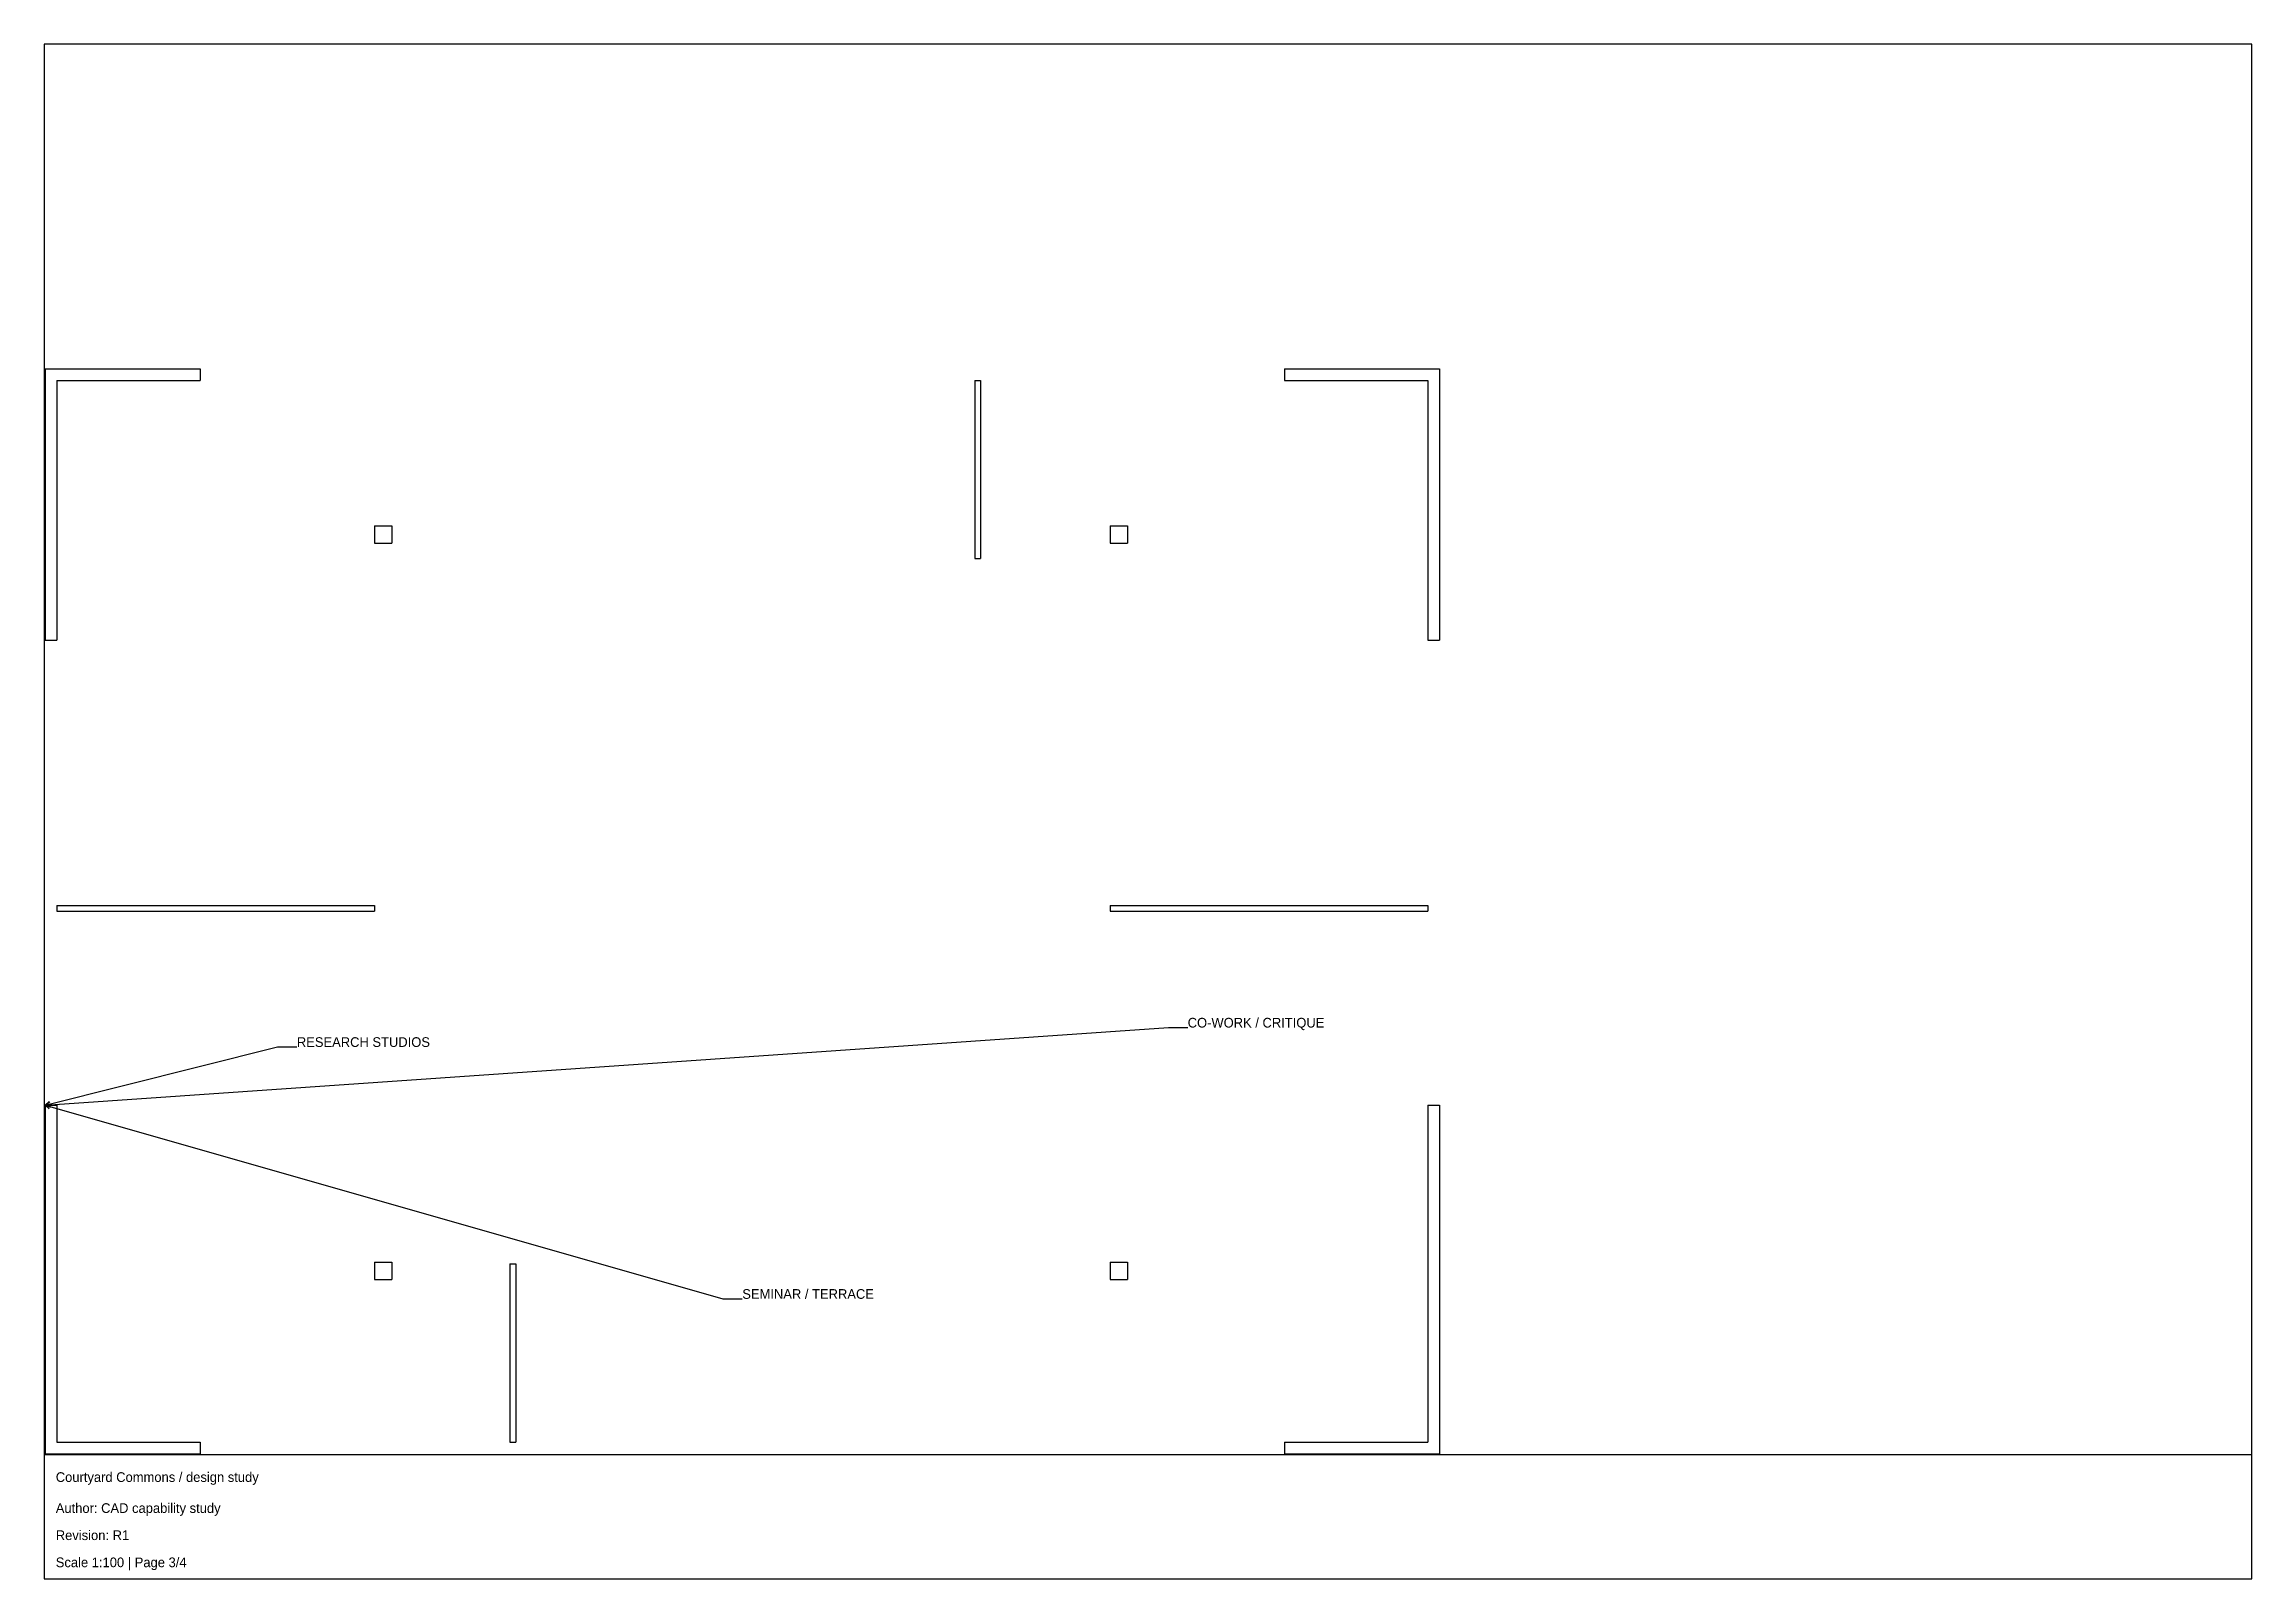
# Model space of a CAD drawing. Header units: millimetres. Extents: x 51240 to 51810, y 12 to 408.
import ezdxf

# ---------------------------------------------------------------- set-up
doc = ezdxf.new("R2010")
doc.units = ezdxf.units.MM
doc.layers.add('90 Derived drawings', color=7, linetype='CONTINUOUS', lineweight=25, true_color=0x202020)
doc.layers.add('Default', color=7, linetype='CONTINUOUS', lineweight=25, true_color=0x4f8cff)

msp = doc.modelspace()

# ---------------------------------------------------------------- linework, layer by layer
at = {"layer": '90 Derived drawings', "linetype": 'CONTINUOUS', "lineweight": 25, "true_color": 0x202020}
for p, q in [((51240.25, 324.25), (51240.25, 254.25)), ((51240.25, 324.25), (51280.25, 324.25)), ((51243.25, 321.25), (51243.25, 254.25)), ((51243.25, 321.25), (51280.25, 321.25)), ((51280.25, 324.25), (51280.25, 321.25)), ((51480.25, 321.25), (51480.25, 275.25)), ((51480.25, 321.25), (51481.75, 321.25)), ((51481.75, 321.25), (51481.75, 275.25)), ((51560.25, 324.25), (51560.25, 321.25)), ((51560.25, 324.25), (51600.25, 324.25)), ((51560.25, 321.25), (51597.25, 321.25)), ((51597.25, 321.25), (51597.25, 254.25)), ((51600.25, 324.25), (51600.25, 254.25)), ((51325.25, 283.75), (51325.25, 279.25)), ((51325.25, 283.75), (51329.75, 283.75)), ((51329.75, 283.75), (51329.75, 279.25)), ((51515.25, 283.75), (51515.25, 279.25)), ((51515.25, 283.75), (51519.75, 283.75)), ((51519.75, 283.75), (51519.75, 279.25)), ((51325.25, 279.25), (51329.75, 279.25)), ((51480.25, 275.25), (51481.75, 275.25)), ((51515.25, 279.25), (51519.75, 279.25)), ((51240.25, 254.25), (51243.25, 254.25)), ((51597.25, 254.25), (51600.25, 254.25)), ((51243.25, 185.75), (51243.25, 184.25)), ((51243.25, 185.75), (51325.25, 185.75)), ((51243.25, 184.25), (51325.25, 184.25)), ((51325.25, 185.75), (51325.25, 184.25)), ((51515.25, 185.75), (51515.25, 184.25)), ((51515.25, 185.75), (51597.25, 185.75)), ((51515.25, 184.25), (51597.25, 184.25)), ((51597.25, 185.75), (51597.25, 184.25)), ((51240.25, 134.25), (51240.25, 44.25)), ((51240.25, 134.25), (51243.25, 134.25)), ((51243.25, 134.25), (51243.25, 47.25)), ((51597.25, 134.25), (51597.25, 47.25)), ((51597.25, 134.25), (51600.25, 134.25)), ((51600.25, 134.25), (51600.25, 44.25)), ((51325.25, 93.75), (51325.25, 89.25)), ((51325.25, 93.75), (51329.75, 93.75)), ((51329.75, 93.75), (51329.75, 89.25)), ((51360.25, 93.25), (51360.25, 47.25)), ((51360.25, 93.25), (51361.75, 93.25)), ((51361.75, 93.25), (51361.75, 47.25)), ((51515.25, 93.75), (51515.25, 89.25)), ((51515.25, 93.75), (51519.75, 93.75)), ((51519.75, 93.75), (51519.75, 89.25)), ((51325.25, 89.25), (51329.75, 89.25)), ((51515.25, 89.25), (51519.75, 89.25)), ((51243.25, 47.25), (51280.25, 47.25)), ((51280.25, 47.25), (51280.25, 44.25)), ((51360.25, 47.25), (51361.75, 47.25)), ((51560.25, 47.25), (51560.25, 44.25)), ((51560.25, 47.25), (51597.25, 47.25)), ((51240.25, 44.25), (51280.25, 44.25)), ((51560.25, 44.25), (51600.25, 44.25))]:
    msp.add_line(p, q, dxfattribs=at)
for points in [[(51240.25, 134.25, 0), (51530.25, 154.25, 0), (51535.25, 154.25, 0)], [(51240.25, 134.25, 0), (51300.25, 149.25, 0), (51305.25, 149.25, 0)], [(51241.31, 135.16, 0), (51240.25, 134.25, 0), (51241.61, 133.95, 0)], [(51241.45, 134.96, 0), (51240.25, 134.25, 0), (51241.54, 133.71, 0)], [(51241.62, 134.51, 0), (51240.25, 134.25, 0), (51241.28, 133.31, 0)], [(51240.25, 134.25, 0), (51415.25, 84.25, 0), (51420.25, 84.25, 0)]]:
    msp.add_polyline3d(points, dxfattribs=at)
at = {"layer": 'Default', "linetype": 'CONTINUOUS', "lineweight": 25, "true_color": 0x4f8cff}
for points in [[(51240, 12), (51810, 12), (51810, 408), (51240, 408)], [(51240, 12), (51810, 12), (51810, 44), (51240, 44)]]:
    msp.add_lwpolyline(points, close=True, dxfattribs=at)

# ---------------------------------------------------------------- texts
at = {"layer": '90 Derived drawings', "linetype": 'CONTINUOUS', "lineweight": 25, "true_color": 0x202020}
for s, p in [('CO-WORK / CRITIQUE', (51535.25, 154.25)), ('RESEARCH STUDIOS', (51305.25, 149.25)), ('SEMINAR / TERRACE', (51420.25, 84.25))]:
    msp.add_text(s, height=2.5, dxfattribs=at).set_placement(p)
at = {"layer": 'Default', "linetype": 'CONTINUOUS', "lineweight": 25, "true_color": 0x4f8cff}
for s, p in [('Courtyard Commons / design study', (51243, 37)), ('Author: CAD capability study', (51243, 29)), ('Revision: R1', (51243, 22)), ('Scale 1:100 | Page 3/4', (51243, 15))]:
    msp.add_text(s, height=2.5, dxfattribs=at).set_placement(p)

doc.saveas('drawing.dxf')
